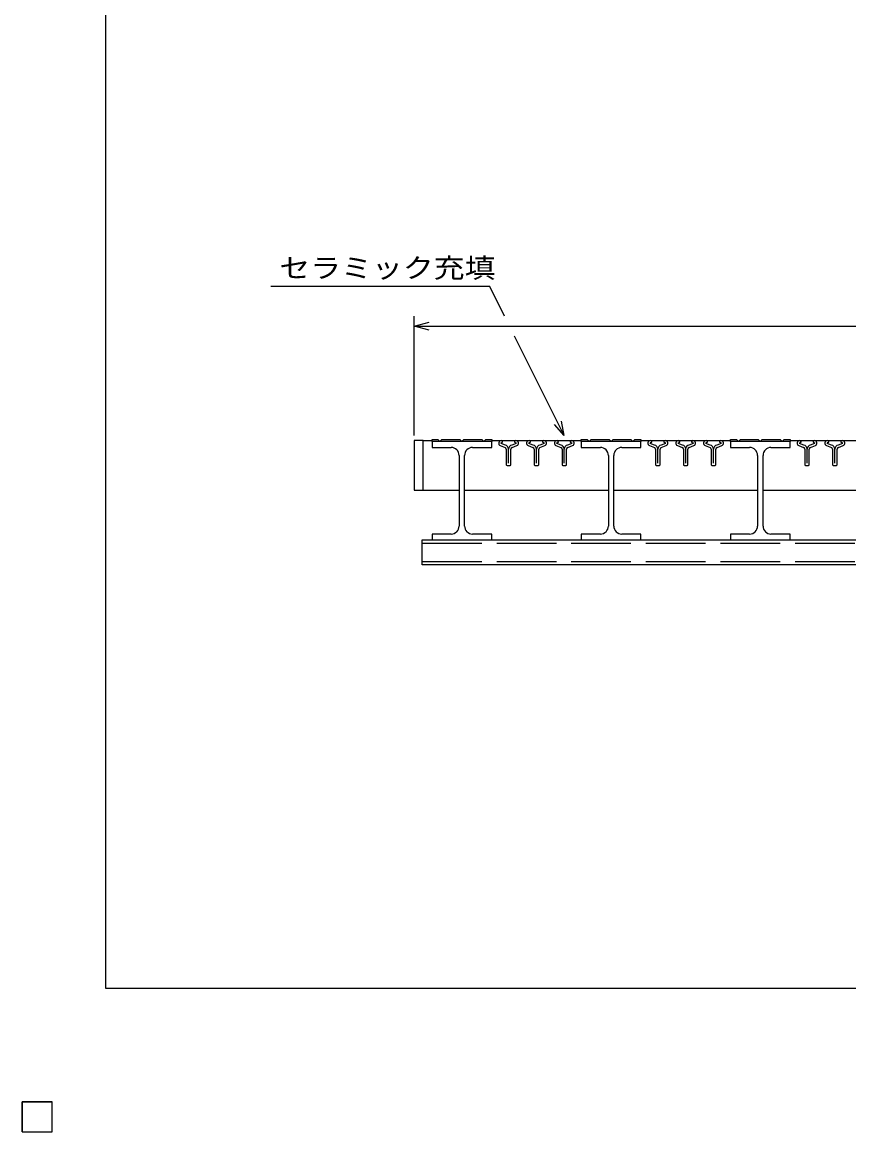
# Model space of a CAD drawing. Units: millimetres at full size, sheet at 1:10; details may follow other scales. Extents: x -1820 to 1724, y -1285 to 1059.
# Drawn here: x -1820 to -989, y -1285 to -169 of the extents above; entities that cross this region are included whole.
import ezdxf
from ezdxf.enums import TextEntityAlignment as Align

# ---------------------------------------------------------------- set-up
doc = ezdxf.new("R2010")
doc.units = ezdxf.units.MM
doc.header["$LTSCALE"] = 10
doc.linetypes.add('DASHED', pattern=[7.5, 6, -1.5])
for name, color, linetype, lineweight in [('0_2', 150, 'Continuous', 25), ('16', 3, 'Continuous', 25), ('22', 4, 'Continuous', 25), ('32', 4, 'Continuous', 25)]:
    doc.layers.add(name, color=color, linetype=linetype, lineweight=lineweight)
doc.styles.add('ベクトル', font='')
doc.styles.get('ベクトル').set_extended_font_data('ベクトル')

msp = doc.modelspace()

# ---------------------------------------------------------------- linework, layer by layer
at = {"layer": '0_2'}
for p, q in [((-1736, -1141), (-1736, 1059)), ((1724, -1141), (-1736, -1141))]:
    msp.add_line(p, q, dxfattribs=at)
at = {"layer": '16'}
for p, q in [((-1426, -590), (-1426, -640)), ((-1417, -590), (-1426, -590)), ((-1417, -640), (-1417, -590)), ((-1417, -590), (-1408, -590)), ((-1408, -589), (-1402, -589)), ((-1408, -591), (-1408, -589)), ((-1408, -591), (-1408, -597)), ((-1348, -591), (-1408, -591)), ((-1402, -589), (-1400, -591)), ((-1400, -591), (-1398, -589)), ((-1398, -589), (-1380, -589)), ((-1380, -589), (-1378, -591)), ((-1378, -591), (-1376, -589)), ((-1376, -589), (-1358, -589)), ((-1358, -589), (-1356, -591)), ((-1356, -591), (-1354, -589)), ((-1354, -589), (-1348, -589)), ((-1348, -589), (-1348, -591)), ((-1348, -590), (-1258, -590)), ((-1348, -597), (-1348, -591)), ((-1258, -589), (-1252, -589)), ((-1258, -591), (-1258, -589)), ((-1258, -591), (-1258, -597)), ((-1198, -591), (-1258, -591)), ((-1252, -589), (-1250, -591)), ((-1250, -591), (-1248, -589)), ((-1248, -589), (-1230, -589)), ((-1230, -589), (-1228, -591)), ((-1228, -591), (-1226, -589)), ((-1226, -589), (-1208, -589)), ((-1208, -589), (-1206, -591)), ((-1206, -591), (-1204, -589)), ((-1204, -589), (-1198, -589)), ((-1198, -589), (-1198, -591)), ((-1198, -590), (-1108, -590)), ((-1198, -597), (-1198, -591)), ((-1108, -589), (-1102, -589)), ((-1108, -591), (-1108, -589)), ((-1108, -591), (-1108, -597)), ((-1048, -591), (-1108, -591)), ((-1102, -589), (-1100, -591)), ((-1100, -591), (-1098, -589)), ((-1098, -589), (-1080, -589)), ((-1080, -589), (-1078, -591)), ((-1078, -591), (-1076, -589)), ((-1076, -589), (-1058, -589)), ((-1058, -589), (-1056, -591)), ((-1056, -591), (-1054, -589)), ((-1054, -589), (-1048, -589)), ((-1048, -589), (-1048, -591)), ((-1048, -590), (-958, -590)), ((-1048, -597), (-1048, -591)), ((-1408, -597), (-1388.75, -597)), ((-1367.25, -597), (-1348, -597)), ((-1339.38, -595.18), (-1334.51, -596.89)), ((-1334.3, -594.53), (-1338.62, -593.01)), ((-1338.46, -592.31), (-1337.02, -591.61)), ((-1337.02, -591.61), (-1337.02, -591.38)), ((-1333.31, -598.59), (-1333.31, -614.31)), ((-1331, -612.71), (-1331, -598.64)), ((-1328.71, -614.31), (-1328.71, -598.59)), ((-1323.4, -593.01), (-1327.72, -594.53)), ((-1327.51, -596.89), (-1322.64, -595.18)), ((-1325, -591.38), (-1325, -591.61)), ((-1325, -591.61), (-1323.56, -592.31)), ((-1311.38, -595.18), (-1306.51, -596.89)), ((-1306.3, -594.53), (-1310.62, -593.01)), ((-1310.46, -592.31), (-1309.02, -591.61)), ((-1309.02, -591.61), (-1309.02, -591.38)), ((-1305.31, -598.59), (-1305.31, -614.31)), ((-1303, -612.71), (-1303, -598.64)), ((-1300.71, -614.31), (-1300.71, -598.59)), ((-1295.4, -593.01), (-1299.72, -594.53)), ((-1299.51, -596.89), (-1294.64, -595.18)), ((-1297, -591.38), (-1297, -591.61)), ((-1297, -591.61), (-1295.56, -592.31)), ((-1283.38, -595.18), (-1278.51, -596.89)), ((-1278.3, -594.53), (-1282.62, -593.01)), ((-1282.46, -592.31), (-1281.02, -591.61)), ((-1281.02, -591.61), (-1281.02, -591.38)), ((-1277.31, -598.59), (-1277.31, -614.31)), ((-1275, -612.71), (-1275, -598.64)), ((-1272.71, -614.31), (-1272.71, -598.59)), ((-1267.4, -593.01), (-1271.72, -594.53)), ((-1271.51, -596.89), (-1266.64, -595.18)), ((-1269, -591.38), (-1269, -591.61)), ((-1269, -591.61), (-1267.56, -592.31)), ((-1258, -597), (-1238.75, -597)), ((-1217.25, -597), (-1198, -597)), ((-1189.38, -595.18), (-1184.51, -596.89)), ((-1184.3, -594.53), (-1188.62, -593.01)), ((-1188.46, -592.31), (-1187.02, -591.61)), ((-1187.02, -591.61), (-1187.02, -591.38)), ((-1183.31, -598.59), (-1183.31, -614.31)), ((-1181, -612.71), (-1181, -598.64)), ((-1178.71, -614.31), (-1178.71, -598.59)), ((-1173.4, -593.01), (-1177.72, -594.53)), ((-1177.51, -596.89), (-1172.64, -595.18)), ((-1175, -591.38), (-1175, -591.61)), ((-1175, -591.61), (-1173.56, -592.31)), ((-1161.38, -595.18), (-1156.51, -596.89)), ((-1156.3, -594.53), (-1160.62, -593.01)), ((-1160.46, -592.31), (-1159.02, -591.61)), ((-1159.02, -591.61), (-1159.02, -591.38)), ((-1155.31, -598.59), (-1155.31, -614.31)), ((-1153, -612.71), (-1153, -598.64)), ((-1150.71, -614.31), (-1150.71, -598.59)), ((-1145.4, -593.01), (-1149.72, -594.53)), ((-1149.51, -596.89), (-1144.64, -595.18)), ((-1147, -591.38), (-1147, -591.61)), ((-1147, -591.61), (-1145.56, -592.31)), ((-1133.38, -595.18), (-1128.51, -596.89)), ((-1128.3, -594.53), (-1132.62, -593.01)), ((-1132.46, -592.31), (-1131.02, -591.61)), ((-1131.02, -591.61), (-1131.02, -591.38)), ((-1127.31, -598.59), (-1127.31, -614.31)), ((-1125, -612.71), (-1125, -598.64)), ((-1122.71, -614.31), (-1122.71, -598.59)), ((-1117.4, -593.01), (-1121.72, -594.53)), ((-1121.51, -596.89), (-1116.64, -595.18)), ((-1119, -591.38), (-1119, -591.61)), ((-1119, -591.61), (-1117.56, -592.31)), ((-1108, -597), (-1088.75, -597)), ((-1067.25, -597), (-1048, -597)), ((-1039.38, -595.18), (-1034.51, -596.89)), ((-1034.3, -594.53), (-1038.62, -593.01)), ((-1038.46, -592.31), (-1037.02, -591.61)), ((-1037.02, -591.61), (-1037.02, -591.38)), ((-1033.31, -598.59), (-1033.31, -614.31)), ((-1031, -612.71), (-1031, -598.64)), ((-1028.71, -614.31), (-1028.71, -598.59)), ((-1023.4, -593.01), (-1027.72, -594.53)), ((-1027.51, -596.89), (-1022.64, -595.18)), ((-1025, -591.38), (-1025, -591.61)), ((-1025, -591.61), (-1023.56, -592.31)), ((-1011.38, -595.18), (-1006.51, -596.89)), ((-1006.3, -594.53), (-1010.62, -593.01)), ((-1010.46, -592.31), (-1009.02, -591.61)), ((-1009.02, -591.61), (-1009.02, -591.38)), ((-1005.31, -598.59), (-1005.31, -614.31)), ((-1003, -612.71), (-1003, -598.64)), ((-1000.71, -614.31), (-1000.71, -598.59)), ((-995.4, -593.01), (-999.72, -594.53)), ((-999.51, -596.89), (-994.64, -595.18)), ((-997, -591.38), (-997, -591.61)), ((-997, -591.61), (-995.56, -592.31)), ((-1380.75, -605), (-1380.75, -676)), ((-1375.25, -676), (-1375.25, -605)), ((-1230.75, -605), (-1230.75, -676)), ((-1225.25, -676), (-1225.25, -605)), ((-1080.75, -605), (-1080.75, -676)), ((-1075.25, -676), (-1075.25, -605)), ((-1332.61, -615.01), (-1329.41, -615.01)), ((-1304.61, -615.01), (-1301.41, -615.01)), ((-1276.61, -615.01), (-1273.41, -615.01)), ((-1182.61, -615.01), (-1179.41, -615.01)), ((-1154.61, -615.01), (-1151.41, -615.01)), ((-1126.61, -615.01), (-1123.41, -615.01)), ((-1032.61, -615.01), (-1029.41, -615.01)), ((-1004.61, -615.01), (-1001.41, -615.01)), ((-1426, -640), (-1417, -640)), ((-1417, -640), (-1380.75, -640)), ((-1375.25, -640), (-1230.75, -640)), ((-1225.25, -640), (-1080.75, -640)), ((-1075.25, -640), (-930.75, -640)), ((-1418, -690), (-438, -690)), ((-1418, -715), (-1418, -690)), ((-1388.75, -684), (-1408, -684)), ((-1408, -684), (-1408, -690)), ((-1408, -690), (-1348, -690)), ((-1348, -684), (-1367.25, -684)), ((-1348, -690), (-1348, -684)), ((-1238.75, -684), (-1258, -684)), ((-1258, -684), (-1258, -690)), ((-1258, -690), (-1198, -690)), ((-1198, -684), (-1217.25, -684)), ((-1198, -690), (-1198, -684)), ((-1088.75, -684), (-1108, -684)), ((-1108, -684), (-1108, -690)), ((-1108, -690), (-1048, -690)), ((-1048, -684), (-1067.25, -684)), ((-1048, -690), (-1048, -684)), ((-438, -715), (-1418, -715)), ((-1820, -1255), (-1790, -1255)), ((-1820, -1285), (-1820, -1255)), ((-1820, -1255), (-1790, -1255)), ((-1820, -1285), (-1820, -1255)), ((-1820, -1255), (-1790, -1255)), ((-1820, -1285), (-1820, -1255)), ((-1820, -1255), (-1790, -1255)), ((-1820, -1285), (-1820, -1255)), ((-1820, -1255), (-1790, -1255)), ((-1820, -1285), (-1820, -1255)), ((-1790, -1285), (-1790, -1255)), ((-1790, -1285), (-1790, -1255)), ((-1790, -1285), (-1790, -1255)), ((-1790, -1285), (-1790, -1255)), ((-1790, -1285), (-1790, -1255)), ((-1820, -1285), (-1790, -1285)), ((-1820, -1285), (-1790, -1285)), ((-1820, -1285), (-1790, -1285)), ((-1820, -1285), (-1790, -1285)), ((-1820, -1285), (-1790, -1285))]:
    msp.add_line(p, q, dxfattribs=at)
at = {"layer": '16', "linetype": 'DASHED'}
for p, q in [((-1418, -693.2), (-438, -693.2)), ((-1418, -711.8), (-438, -711.8))]:
    msp.add_line(p, q, dxfattribs=at)
at = {"layer": '16'}
for centre, radius, start, end in [((-1338.31, -592.7), 2.7, 90.98, 246.68), ((-1338.47, -591.45), 1.45, 2.5, 85.55), ((-1323.55, -591.45), 1.45, 94.45, 177.5), ((-1323.71, -592.7), 2.7, 293.32, 89.02002), ((-1310.31, -592.7), 2.7, 90.98, 246.68), ((-1310.47, -591.45), 1.45, 2.5, 85.55), ((-1295.55, -591.45), 1.45, 94.45, 177.5), ((-1295.71, -592.7), 2.7, 293.32, 89.02002), ((-1282.31, -592.7), 2.7, 90.98, 246.68), ((-1282.47, -591.45), 1.45, 2.5, 85.55), ((-1267.55, -591.45), 1.45, 94.45, 177.5), ((-1267.71, -592.7), 2.7, 293.32, 89.02002), ((-1188.31, -592.7), 2.7, 90.98, 246.68), ((-1188.47, -591.45), 1.45, 2.5, 85.55), ((-1173.55, -591.45), 1.45, 94.45, 177.5), ((-1173.71, -592.7), 2.7, 293.32, 89.02002), ((-1160.31, -592.7), 2.7, 90.98, 246.68), ((-1160.47, -591.45), 1.45, 2.5, 85.55), ((-1145.55, -591.45), 1.45, 94.45, 177.5), ((-1145.71, -592.7), 2.7, 293.32, 89.02002), ((-1132.31, -592.7), 2.7, 90.98, 246.68), ((-1132.47, -591.45), 1.45, 2.5, 85.55), ((-1117.55, -591.45), 1.45, 94.45, 177.5), ((-1117.71, -592.7), 2.7, 293.32, 89.02002), ((-1038.31, -592.7), 2.7, 90.98, 246.68), ((-1038.47, -591.45), 1.45, 2.5, 85.55), ((-1023.55, -591.45), 1.45, 94.45, 177.5), ((-1023.71, -592.7), 2.7, 293.32, 89.02002), ((-1010.31, -592.7), 2.7, 90.98, 246.68), ((-1010.47, -591.45), 1.45, 2.5, 85.55), ((-995.55, -591.45), 1.45, 94.45, 177.5), ((-995.71, -592.7), 2.7, 293.32, 89.02002), ((-1388.75, -605), 8, 0, 90), ((-1367.25, -605), 8, 90, 180), ((-1338.29, -592.72), 0.44, 111.91, 222.33), ((-1335.11, -598.59), 1.8, 0, 70.58), ((-1335.59, -598.94), 4.6, 3.78, 73.7), ((-1326.43, -598.94), 4.6, 106.3, 176.22), ((-1326.91, -598.59), 1.8, 109.42, 180), ((-1323.73, -592.72), 0.44, 317.67, 68.08999), ((-1310.29, -592.72), 0.44, 111.91, 222.33), ((-1307.11, -598.59), 1.8, 0, 70.58), ((-1307.59, -598.94), 4.6, 3.78, 73.7), ((-1298.43, -598.94), 4.6, 106.3, 176.22), ((-1298.91, -598.59), 1.8, 109.42, 180), ((-1295.73, -592.72), 0.44, 317.67, 68.08999), ((-1282.29, -592.72), 0.44, 111.91, 222.33), ((-1279.11, -598.59), 1.8, 0, 70.58), ((-1279.59, -598.94), 4.6, 3.78, 73.7), ((-1270.43, -598.94), 4.6, 106.3, 176.22), ((-1270.91, -598.59), 1.8, 109.42, 180), ((-1267.73, -592.72), 0.44, 317.67, 68.08999), ((-1238.75, -605), 8, 0, 90), ((-1217.25, -605), 8, 90, 180), ((-1188.29, -592.72), 0.44, 111.91, 222.33), ((-1185.11, -598.59), 1.8, 0, 70.58), ((-1185.59, -598.94), 4.6, 3.78, 73.7), ((-1176.43, -598.94), 4.6, 106.3, 176.22), ((-1176.91, -598.59), 1.8, 109.42, 180), ((-1173.73, -592.72), 0.44, 317.67, 68.08999), ((-1160.29, -592.72), 0.44, 111.91, 222.33), ((-1157.11, -598.59), 1.8, 0, 70.58), ((-1157.59, -598.94), 4.6, 3.78, 73.7), ((-1148.43, -598.94), 4.6, 106.3, 176.22), ((-1148.91, -598.59), 1.8, 109.42, 180), ((-1145.73, -592.72), 0.44, 317.67, 68.08999), ((-1132.29, -592.72), 0.44, 111.91, 222.33), ((-1129.11, -598.59), 1.8, 0, 70.58), ((-1129.59, -598.94), 4.6, 3.78, 73.7), ((-1120.43, -598.94), 4.6, 106.3, 176.22), ((-1120.91, -598.59), 1.8, 109.42, 180), ((-1117.73, -592.72), 0.44, 317.67, 68.08999), ((-1088.75, -605), 8, 0, 90), ((-1067.25, -605), 8, 90, 180), ((-1038.29, -592.72), 0.44, 111.91, 222.33), ((-1035.11, -598.59), 1.8, 0, 70.58), ((-1035.59, -598.94), 4.6, 3.78, 73.7), ((-1026.43, -598.94), 4.6, 106.3, 176.22), ((-1026.91, -598.59), 1.8, 109.42, 180), ((-1023.73, -592.72), 0.44, 317.67, 68.08999), ((-1010.29, -592.72), 0.44, 111.91, 222.33), ((-1007.11, -598.59), 1.8, 0, 70.58), ((-1007.59, -598.94), 4.6, 3.78, 73.7), ((-998.43, -598.94), 4.6, 106.3, 176.22), ((-998.91, -598.59), 1.8, 109.42, 180), ((-995.73, -592.72), 0.44, 317.67, 68.08999), ((-1332.61, -614.31), 0.7, 180, 270), ((-1329.41, -614.31), 0.7, 270, 0), ((-1304.61, -614.31), 0.7, 180, 270), ((-1301.41, -614.31), 0.7, 270, 0), ((-1276.61, -614.31), 0.7, 180, 270), ((-1273.41, -614.31), 0.7, 270, 0), ((-1182.61, -614.31), 0.7, 180, 270), ((-1179.41, -614.31), 0.7, 270, 0), ((-1154.61, -614.31), 0.7, 180, 270), ((-1151.41, -614.31), 0.7, 270, 0), ((-1126.61, -614.31), 0.7, 180, 270), ((-1123.41, -614.31), 0.7, 270, 0), ((-1032.61, -614.31), 0.7, 180, 270), ((-1029.41, -614.31), 0.7, 270, 0), ((-1004.61, -614.31), 0.7, 180, 270), ((-1001.41, -614.31), 0.7, 270, 0), ((-1388.75, -676), 8, 270, 0), ((-1367.25, -676), 8, 180, 270), ((-1238.75, -676), 8, 270, 0), ((-1217.25, -676), 8, 180, 270), ((-1088.75, -676), 8, 270, 0), ((-1067.25, -676), 8, 180, 270)]:
    msp.add_arc(centre, radius, start, end, dxfattribs=at)
at = {"layer": '22'}
for p, q in [((-1350, -435), (-1570, -435)), ((-1335, -465), (-1350, -435)), ((-1426, -585), (-1426, -465)), ((-1426, -475), (-1411, -471)), ((-1411, -479), (-1426, -475)), ((-1426, -475), (-430, -475)), ((-1275, -585), (-1325, -485)), ((-1275, -585), (-1285, -574)), ((-1275, -585), (-1278, -570.4))]:
    msp.add_line(p, q, dxfattribs=at)
at = {"layer": '22', "color": 2}
for p, q in [((-1790, -1255), (-1820, -1255)), ((-1820, -1255), (-1820, -1285)), ((-1790, -1255), (-1820, -1255)), ((-1820, -1255), (-1820, -1285)), ((-1790, -1255), (-1820, -1255)), ((-1820, -1255), (-1820, -1285)), ((-1790, -1285), (-1790, -1255)), ((-1790, -1285), (-1790, -1255)), ((-1790, -1285), (-1790, -1255)), ((-1820, -1285), (-1790, -1285)), ((-1820, -1285), (-1790, -1285)), ((-1820, -1285), (-1790, -1285))]:
    msp.add_line(p, q, dxfattribs=at)
at = {"layer": '32'}
for p, q in [((-1790, -1255), (-1820, -1255)), ((-1820, -1255), (-1820, -1285)), ((-1790, -1255), (-1820, -1255)), ((-1820, -1255), (-1820, -1285)), ((-1790, -1255), (-1820, -1255)), ((-1820, -1255), (-1820, -1285)), ((-1790, -1255), (-1820, -1255)), ((-1820, -1255), (-1820, -1285)), ((-1790, -1255), (-1820, -1255)), ((-1820, -1255), (-1820, -1285)), ((-1790, -1285), (-1790, -1255)), ((-1790, -1285), (-1790, -1255)), ((-1790, -1285), (-1790, -1255)), ((-1790, -1285), (-1790, -1255)), ((-1790, -1285), (-1790, -1255)), ((-1820, -1285), (-1790, -1285)), ((-1820, -1285), (-1790, -1285)), ((-1820, -1285), (-1790, -1285)), ((-1820, -1285), (-1790, -1285)), ((-1820, -1285), (-1790, -1285))]:
    msp.add_line(p, q, dxfattribs=at)

# ---------------------------------------------------------------- texts
at = {"layer": '22', "color": 2, "style": 'ベクトル', "width": 1.15}
msp.add_text('セラミック充填', height=19.79, dxfattribs=at).set_placement((-1561.5, -416.5), align=Align.MIDDLE_LEFT)

doc.saveas('drawing.dxf')
